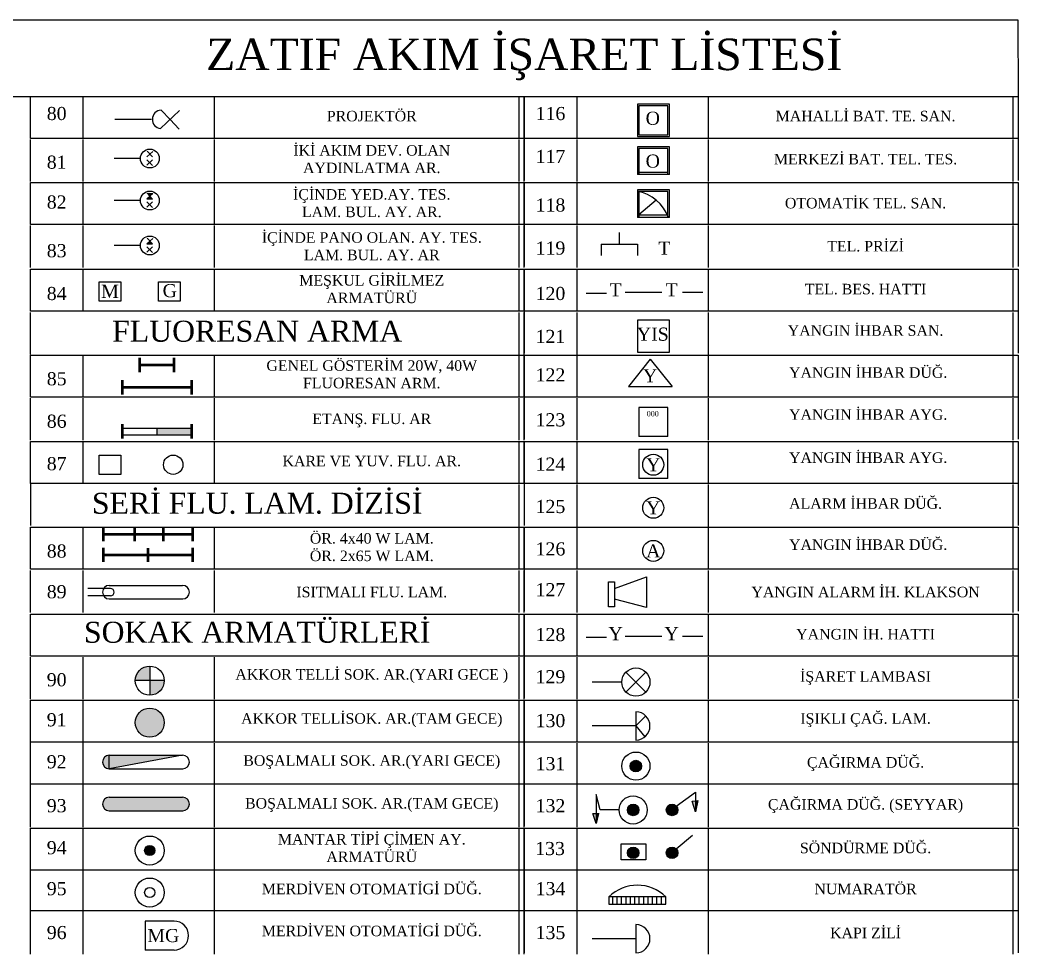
# Model space of a CAD drawing. Extents: x 17098 to 26368, y -5184 to -2184.
# Drawn here: x 24938 to 25669, y -3793 to -3109 of the extents above; entities that cross this region are included whole.
import ezdxf

# ---------------------------------------------------------------- set-up
doc = ezdxf.new("R2010")
doc.units = 0
doc.header["$MEASUREMENT"] = 0
doc.layers.get('0').update_dxf_attribs({"linetype": 'CONTINUOUS'})
doc.layers.add('TEFRIS', color=9, linetype='CONTINUOUS')
doc.styles.get("Standard").update_dxf_attribs({"font": 'times.ttf'})

msp = doc.modelspace()

# ---------------------------------------------------------------- hatches: boundary and pattern name
h = msp.add_hatch(color=256)
h.paths.add_polyline_path([(25035.48, -3236.32), (25031.4, -3236.17), (25033.37, -3238.29)])
h.paths.add_polyline_path([(25033.37, -3238.29), (25031.25, -3240.25), (25035.33, -3240.4)])
h.paths.add_polyline_path([(25033.37, -3271.21), (25031.25, -3273.17), (25035.33, -3273.32)])
h = msp.add_hatch()
h.set_pattern_fill('ANSI31', color=256, scale=3.846154, style=0)
h.set_pattern_definition([(45, (-3094.9801, 12081.3814), (-0.339955183, 0.339955183), [])])
h.paths.add_polyline_path([(25035.48, -3236.32), (25031.4, -3236.17), (25033.37, -3238.29)])
h.paths.add_polyline_path([(25033.37, -3238.29), (25031.25, -3240.25), (25035.33, -3240.4)])
h.paths.add_polyline_path([(25033.37, -3271.21), (25031.25, -3273.17), (25035.33, -3273.32)])
for points in [[(25063.87, -3408.47), (25038.49, -3408.47), (25038.49, -3413.19), (25063.87, -3413.19)], [(25043.9, -3623.96, 1), (25022.61, -3623.96, 1)], [(25393.44, -3655.79, 1), (25384.98, -3655.79, 1)], [(25003.65, -3678.66, 1), (25003.65, -3688.53), (25057.33, -3688.53, 1), (25057.33, -3678.66)], [(25434.59, -3680.95), (25432.82, -3681.17), (25432.82, -3689.34)], [(25391.43, -3687.94, 1), (25382.97, -3687.94, 1)], [(25419.9, -3687.94, 1), (25411.44, -3687.94, 1)], [(25361.94, -3690.58), (25360.13, -3690.58), (25360.13, -3697.82)], [(25036.98, -3717.65, 1), (25029.54, -3717.65, 1)], [(25391.43, -3719.32, 1), (25382.97, -3719.32, 1)], [(25419.9, -3719.32, 1), (25411.44, -3719.32, 1)]]:
    msp.add_hatch(color=256).paths.add_polyline_path(points)
h = msp.add_hatch(color=256)
h.paths.add_polyline_path([(25043.9, -3593.19), (25033.26, -3593.19), (25033.26, -3603.84, 0.414214)])
h.paths.add_polyline_path([(25033.26, -3582.55, 0.414214), (25022.61, -3593.19), (25033.26, -3593.19)])
h = msp.add_hatch(color=256)
h.paths.add_polyline_path([(25003.65, -3657.76), (25057.33, -3647.89), (25003.65, -3647.89)])
h.paths.add_polyline_path([(25003.65, -3647.89, 1), (25003.65, -3657.76)])
h = msp.add_hatch(color=256)
h.paths.add_polyline_path([(25360.13, -3690.55), (25357.7, -3690.55), (25360.13, -3697.82)])
h.paths.add_polyline_path([(25432.82, -3681.17), (25430.4, -3681.47), (25432.45, -3688.13), (25432.82, -3687.16)])

# ---------------------------------------------------------------- linework, layer by layer
for p, q in [((24930.56, -3109.24), (25668.91, -3109.24)), ((25668.91, -3109.24), (25669.02, -3165.28)), ((24930.56, -3165.28), (24945.94, -3165.28)), ((24945.94, -3165.28), (24984.4, -3165.28)), ((24945.94, -3196.05), (24945.94, -3165.28)), ((24984.4, -3165.28), (25080.56, -3165.28)), ((24984.4, -3165.28), (24984.4, -3196.05)), ((25080.56, -3165.28), (25080.56, -3196.05)), ((25080.56, -3165.28), (25303.63, -3165.28)), ((25303.63, -3165.28), (25307.48, -3165.28)), ((25303.63, -3165.28), (25303.63, -3196.05)), ((25307.48, -3165.28), (25345.94, -3165.28)), ((25307.48, -3165.28), (25307.48, -3196.05)), ((25307.48, -3196.05), (25307.48, -3165.28)), ((25345.94, -3165.28), (25442.1, -3165.28)), ((25345.94, -3165.28), (25345.94, -3196.05)), ((25442.1, -3165.28), (25665.17, -3165.28)), ((25442.1, -3165.28), (25442.1, -3196.05)), ((25442.1, -3165.28), (25442.1, -3196.05)), ((25665.17, -3165.28), (25669.02, -3165.28)), ((25665.17, -3165.28), (25665.17, -3196.05)), ((25669.02, -3165.28), (25669.02, -3196.05)), ((25041.25, -3188.84), (25055.16, -3175.55)), ((25048.2, -3182.2), (25041.56, -3175.24)), ((25034.67, -3182.2), (25007.64, -3182.2)), ((25048.2, -3182.2), (25054.85, -3189.15)), ((24984.4, -3196.05), (24945.94, -3196.05)), ((24945.94, -3227.59), (24945.94, -3196.82)), ((25080.56, -3196.05), (24984.4, -3196.05)), ((24984.4, -3196.82), (24984.4, -3227.59)), ((25303.63, -3196.05), (25080.56, -3196.05)), ((25080.56, -3196.82), (25080.56, -3227.59)), ((25307.48, -3196.05), (25303.63, -3196.05)), ((25303.63, -3196.82), (25303.63, -3227.59)), ((25345.94, -3196.05), (25307.48, -3196.05)), ((25307.48, -3196.05), (25307.48, -3226.81)), ((25307.48, -3227.59), (25307.48, -3196.82)), ((25442.1, -3196.05), (25345.94, -3196.05)), ((25345.94, -3196.82), (25345.94, -3227.59)), ((25665.17, -3196.05), (25442.1, -3196.05)), ((25442.1, -3196.82), (25442.1, -3227.59)), ((25669.02, -3196.05), (25665.17, -3196.05)), ((25665.17, -3196.82), (25665.17, -3227.59)), ((25669.02, -3196.05), (25669.02, -3226.81)), ((25031.25, -3209.48), (25035.48, -3205.55)), ((25031.4, -3205.4), (25035.33, -3209.63)), ((25026.42, -3210.74), (25007.29, -3210.74)), ((25031.1, -3215.71), (25035.33, -3211.78)), ((25031.25, -3211.63), (25035.18, -3215.86)), ((25413.77, -3222.52), (25390.3, -3222.52)), ((25391.46, -3220.65), (25412.61, -3220.65)), ((24945.94, -3228.2), (24984.4, -3228.2)), ((24945.94, -3258.96), (24945.94, -3228.2)), ((24984.4, -3228.2), (25080.56, -3228.2)), ((24984.4, -3228.2), (24984.4, -3258.96)), ((25080.56, -3228.2), (25303.63, -3228.2)), ((25080.56, -3228.2), (25080.56, -3258.96)), ((25303.63, -3228.2), (25307.48, -3228.2)), ((25303.63, -3228.2), (25303.63, -3258.96)), ((25307.48, -3228.2), (25345.94, -3228.2)), ((25307.48, -3228.2), (25307.48, -3258.96)), ((25307.48, -3258.96), (25307.48, -3228.2)), ((25345.94, -3228.2), (25442.1, -3228.2)), ((25345.94, -3228.2), (25345.94, -3258.96)), ((25442.1, -3228.2), (25665.17, -3228.2)), ((25442.1, -3228.2), (25442.1, -3258.96)), ((25665.17, -3228.2), (25669.02, -3228.2)), ((25665.17, -3228.2), (25665.17, -3258.96)), ((25669.02, -3228.2), (25669.02, -3258.96)), ((25031.25, -3240.25), (25035.48, -3236.32)), ((25031.4, -3236.17), (25035.48, -3236.32)), ((25031.4, -3236.17), (25035.33, -3240.4)), ((25035.48, -3236.32), (25035.48, -3236.32)), ((25026.42, -3241.51), (25007.29, -3241.51)), ((25031.1, -3246.47), (25035.33, -3242.55)), ((25031.25, -3240.25), (25035.33, -3240.4)), ((25031.25, -3242.4), (25035.18, -3246.63)), ((25404.15, -3241.33), (25391.46, -3252.03)), ((24984.4, -3258.96), (24945.94, -3258.96)), ((25080.56, -3258.96), (24984.4, -3258.96)), ((25303.63, -3258.96), (25080.56, -3258.96)), ((25307.48, -3258.96), (25303.63, -3258.96)), ((25345.94, -3258.96), (25307.48, -3258.96)), ((25307.48, -3258.96), (25307.48, -3289.73)), ((25442.1, -3258.96), (25345.94, -3258.96)), ((25413.77, -3253.89), (25390.3, -3253.89)), ((25391.46, -3252.03), (25412.61, -3252.03)), ((25665.17, -3258.96), (25442.1, -3258.96)), ((25669.02, -3258.96), (25665.17, -3258.96)), ((25669.02, -3258.96), (25669.02, -3289.73)), ((24945.94, -3290.51), (24945.94, -3259.74)), ((24984.4, -3259.74), (24984.4, -3290.51)), ((25080.56, -3259.74), (25080.56, -3290.51)), ((25303.63, -3259.74), (25303.63, -3290.51)), ((25307.48, -3290.51), (25307.48, -3259.74)), ((25345.94, -3259.74), (25345.94, -3290.51)), ((25377.12, -3273.39), (25377.12, -3264.93)), ((25442.1, -3259.74), (25442.1, -3290.51)), ((25665.17, -3259.74), (25665.17, -3290.51)), ((25031.25, -3273.17), (25035.48, -3269.25)), ((25031.25, -3273.17), (25035.33, -3273.32)), ((25031.4, -3269.09), (25035.33, -3273.32)), ((25363.77, -3273.39), (25363.77, -3281.85)), ((25363.77, -3273.39), (25390.47, -3273.39)), ((25390.47, -3273.39), (25390.47, -3281.85)), ((25026.42, -3274.43), (25007.29, -3274.43)), ((25031.1, -3279.4), (25035.33, -3275.47)), ((25031.25, -3275.32), (25035.18, -3279.55)), ((24945.94, -3291.89), (24984.4, -3291.89)), ((24945.94, -3322.66), (24945.94, -3291.89)), ((24984.4, -3291.89), (25080.56, -3291.89)), ((24984.4, -3291.89), (24984.4, -3322.66)), ((25080.56, -3291.89), (25080.56, -3322.66)), ((25080.56, -3291.89), (25303.63, -3291.89)), ((25303.63, -3291.89), (25307.48, -3291.89)), ((25303.63, -3291.89), (25303.63, -3322.66)), ((25307.48, -3291.89), (25345.94, -3291.89)), ((25307.48, -3291.89), (25307.48, -3322.66)), ((25307.48, -3322.66), (25307.48, -3291.89)), ((25345.94, -3291.89), (25345.94, -3322.66)), ((25345.94, -3291.89), (25442.1, -3291.89)), ((25442.1, -3291.89), (25665.17, -3291.89)), ((25442.1, -3291.89), (25442.1, -3322.66)), ((25665.17, -3291.89), (25669.02, -3291.89)), ((25665.17, -3291.89), (25665.17, -3322.66)), ((25669.02, -3291.89), (25669.02, -3322.66)), ((25367.58, -3309.6), (25352.81, -3309.6)), ((25381.41, -3308.64), (25408.1, -3308.64)), ((25423.36, -3308.64), (25438.14, -3308.64)), ((24984.4, -3322.66), (24945.94, -3322.66)), ((24945.94, -3354.2), (24945.94, -3323.43)), ((25080.56, -3322.66), (24984.4, -3322.66)), ((25303.63, -3322.66), (25080.56, -3322.66)), ((25307.48, -3322.66), (25303.63, -3322.66)), ((25303.63, -3323.43), (25303.63, -3354.2)), ((25345.94, -3322.66), (25307.48, -3322.66)), ((25307.48, -3322.66), (25307.48, -3353.43)), ((25307.48, -3354.2), (25307.48, -3323.43)), ((25442.1, -3322.66), (25345.94, -3322.66)), ((25345.94, -3323.43), (25345.94, -3354.2)), ((25665.17, -3322.66), (25442.1, -3322.66)), ((25442.1, -3323.43), (25442.1, -3354.2)), ((25669.02, -3322.66), (25665.17, -3322.66)), ((25665.17, -3323.43), (25665.17, -3354.2)), ((25669.02, -3322.66), (25669.02, -3353.43)), ((25345.94, -3354.2), (25345.94, -3384.97)), ((25442.1, -3354.2), (25442.1, -3384.97)), ((24945.94, -3385.58), (24945.94, -3354.81)), ((24945.94, -3354.81), (24984.4, -3354.81)), ((24984.4, -3354.81), (24984.4, -3385.58)), ((24984.4, -3354.81), (25080.56, -3354.81)), ((25080.56, -3354.81), (25080.56, -3385.58)), ((25080.56, -3354.81), (25303.63, -3354.81)), ((25303.63, -3354.81), (25303.63, -3385.58)), ((25303.63, -3354.81), (25307.48, -3354.81)), ((25307.48, -3354.81), (25345.94, -3354.81)), ((25307.48, -3354.81), (25307.48, -3385.58)), ((25307.48, -3385.58), (25307.48, -3354.81)), ((25345.94, -3354.81), (25442.1, -3354.81)), ((25399.76, -3357.71), (25383.76, -3377.72)), ((25399.76, -3357.71), (25415.76, -3377.72)), ((25442.1, -3354.81), (25665.17, -3354.81)), ((25665.17, -3354.81), (25669.02, -3354.81)), ((25665.17, -3354.81), (25665.17, -3385.58)), ((25669.02, -3354.81), (25669.02, -3385.58)), ((25063.87, -3380.82), (25063.87, -3376.1)), ((25383.76, -3377.72), (25415.76, -3377.72)), ((24984.4, -3385.58), (24945.94, -3385.58)), ((24945.94, -3417.12), (24945.94, -3386.35)), ((25080.56, -3385.58), (24984.4, -3385.58)), ((24984.4, -3386.35), (24984.4, -3417.12)), ((25303.63, -3385.58), (25080.56, -3385.58)), ((25080.56, -3386.35), (25080.56, -3417.12)), ((25307.48, -3385.58), (25303.63, -3385.58)), ((25303.63, -3386.35), (25303.63, -3417.12)), ((25345.94, -3385.58), (25307.48, -3385.58)), ((25307.48, -3385.58), (25307.48, -3416.35)), ((25307.48, -3417.12), (25307.48, -3386.35)), ((25442.1, -3385.58), (25345.94, -3385.58)), ((25345.94, -3386.35), (25345.94, -3417.12)), ((25665.17, -3385.58), (25442.1, -3385.58)), ((25442.1, -3386.35), (25442.1, -3417.12)), ((25669.02, -3385.58), (25665.17, -3385.58)), ((25665.17, -3386.35), (25665.17, -3417.12)), ((25669.02, -3385.58), (25669.02, -3416.35)), ((25412.61, -3393.19), (25391.46, -3393.19)), ((25391.46, -3393.19), (25391.46, -3414.48)), ((25412.61, -3414.48), (25412.61, -3393.19)), ((25063.87, -3408.47), (25013.11, -3408.47)), ((25038.49, -3408.47), (25038.49, -3413.19)), ((25063.87, -3413.19), (25063.87, -3408.47)), ((24945.94, -3448.71), (24945.94, -3417.94)), ((24945.94, -3417.94), (24984.4, -3417.94)), ((24984.4, -3417.94), (24984.4, -3448.71)), ((24984.4, -3417.94), (25080.56, -3417.94)), ((25013.11, -3413.19), (25063.87, -3413.19)), ((25080.56, -3417.94), (25080.56, -3448.71)), ((25080.56, -3417.94), (25303.63, -3417.94)), ((25303.63, -3417.94), (25303.63, -3448.71)), ((25303.63, -3417.94), (25307.48, -3417.94)), ((25307.48, -3417.94), (25307.48, -3448.71)), ((25307.48, -3448.71), (25307.48, -3417.94)), ((25307.48, -3417.94), (25345.94, -3417.94)), ((25345.94, -3417.94), (25345.94, -3448.71)), ((25345.94, -3417.94), (25442.1, -3417.94)), ((25412.61, -3414.48), (25391.46, -3414.48)), ((25442.1, -3417.94), (25442.1, -3448.71)), ((25442.1, -3417.94), (25665.17, -3417.94)), ((25665.17, -3417.94), (25665.17, -3448.71)), ((25665.17, -3417.94), (25669.02, -3417.94)), ((25669.02, -3417.94), (25669.02, -3448.71)), ((25391.46, -3423.96), (25391.46, -3445.25)), ((25412.61, -3423.96), (25391.46, -3423.96)), ((25412.61, -3445.25), (25412.61, -3423.96)), ((24945.94, -3448.71), (24945.94, -3479.48)), ((24984.4, -3448.71), (24945.94, -3448.71)), ((25080.56, -3448.71), (24984.4, -3448.71)), ((25303.63, -3448.71), (25080.56, -3448.71)), ((25307.48, -3448.71), (25303.63, -3448.71)), ((25345.94, -3448.71), (25307.48, -3448.71)), ((25307.48, -3448.71), (25307.48, -3479.48)), ((25307.48, -3448.71), (25307.48, -3479.48)), ((25442.1, -3448.71), (25345.94, -3448.71)), ((25412.61, -3445.25), (25391.46, -3445.25)), ((25665.17, -3448.71), (25442.1, -3448.71)), ((25669.02, -3448.71), (25665.17, -3448.71)), ((25669.02, -3448.71), (25669.02, -3479.48)), ((25303.63, -3449.49), (25303.63, -3480.26)), ((25345.94, -3449.49), (25345.94, -3480.26)), ((25442.1, -3449.49), (25442.1, -3480.26)), ((25665.17, -3449.49), (25665.17, -3480.26)), ((24945.94, -3511.63), (24945.94, -3480.86)), ((24945.94, -3480.86), (24984.4, -3480.86)), ((24984.4, -3480.86), (24984.4, -3511.63)), ((24984.4, -3480.86), (25080.56, -3480.86)), ((25080.56, -3480.86), (25080.56, -3511.63)), ((25080.56, -3480.86), (25303.63, -3480.86)), ((25303.63, -3480.86), (25303.63, -3511.63)), ((25303.63, -3480.86), (25307.48, -3480.86)), ((25307.48, -3480.86), (25345.94, -3480.86)), ((25307.48, -3480.86), (25307.48, -3511.63)), ((25307.48, -3511.63), (25307.48, -3480.86)), ((25345.94, -3480.86), (25345.94, -3511.63)), ((25345.94, -3480.86), (25442.1, -3480.86)), ((25442.1, -3480.86), (25442.1, -3511.63)), ((25442.1, -3480.86), (25665.17, -3480.86)), ((25665.17, -3480.86), (25665.17, -3511.63)), ((25665.17, -3480.86), (25669.02, -3480.86)), ((25669.02, -3480.86), (25669.02, -3511.63)), ((24984.4, -3511.63), (24945.94, -3511.63)), ((24945.94, -3543.18), (24945.94, -3512.41)), ((25080.56, -3511.63), (24984.4, -3511.63)), ((24984.4, -3512.41), (24984.4, -3543.18)), ((25303.63, -3511.63), (25080.56, -3511.63)), ((25080.56, -3512.41), (25080.56, -3543.18)), ((25307.48, -3511.63), (25303.63, -3511.63)), ((25303.63, -3512.41), (25303.63, -3543.18)), ((25345.94, -3511.63), (25307.48, -3511.63)), ((25307.48, -3511.63), (25307.48, -3542.4)), ((25307.48, -3543.18), (25307.48, -3512.41)), ((25442.1, -3511.63), (25345.94, -3511.63)), ((25345.94, -3512.41), (25345.94, -3543.18)), ((25665.17, -3511.63), (25442.1, -3511.63)), ((25442.1, -3512.41), (25442.1, -3543.18)), ((25669.02, -3511.63), (25665.17, -3511.63)), ((25665.17, -3512.41), (25665.17, -3543.18)), ((25669.02, -3511.63), (25669.02, -3542.4)), ((25373.46, -3525.74), (25397.09, -3517.26)), ((25397.09, -3517.26), (25397.09, -3539.66)), ((25004.5, -3525.68), (24988.01, -3525.68)), ((25003.65, -3523.43), (25057.33, -3523.43)), ((25004.5, -3531.06), (24987.88, -3531.06)), ((25003.65, -3533.3), (25057.59, -3533.3)), ((25397.09, -3539.66), (25373.46, -3533.61)), ((24945.94, -3575.33), (24945.94, -3544.56)), ((24945.94, -3544.56), (24984.4, -3544.56)), ((24984.4, -3544.56), (25080.56, -3544.56)), ((25080.56, -3544.56), (25303.63, -3544.56)), ((25303.63, -3544.56), (25303.63, -3575.33)), ((25303.63, -3544.56), (25307.48, -3544.56)), ((25307.48, -3544.56), (25307.48, -3575.33)), ((25307.48, -3575.33), (25307.48, -3544.56)), ((25307.48, -3544.56), (25345.94, -3544.56)), ((25345.94, -3544.56), (25345.94, -3575.33)), ((25345.94, -3544.56), (25442.1, -3544.56)), ((25442.1, -3544.56), (25442.1, -3575.33)), ((25442.1, -3544.56), (25665.17, -3544.56)), ((25665.17, -3544.56), (25665.17, -3575.33)), ((25665.17, -3544.56), (25669.02, -3544.56)), ((25669.02, -3544.56), (25669.02, -3575.33)), ((25367.58, -3561.49), (25352.81, -3561.49)), ((25381.41, -3560.54), (25408.1, -3560.54)), ((25423.36, -3560.54), (25438.14, -3560.54)), ((24984.4, -3575.33), (24945.94, -3575.33)), ((24945.94, -3606.87), (24945.94, -3576.1)), ((25080.56, -3575.33), (24984.4, -3575.33)), ((24984.4, -3576.1), (24984.4, -3606.87)), ((25303.63, -3575.33), (25080.56, -3575.33)), ((25080.56, -3576.1), (25080.56, -3606.87)), ((25307.48, -3575.33), (25303.63, -3575.33)), ((25303.63, -3576.1), (25303.63, -3606.87)), ((25345.94, -3575.33), (25307.48, -3575.33)), ((25307.48, -3575.33), (25307.48, -3606.09)), ((25307.48, -3606.87), (25307.48, -3576.1)), ((25442.1, -3575.33), (25345.94, -3575.33)), ((25345.94, -3576.1), (25345.94, -3606.87)), ((25665.17, -3575.33), (25442.1, -3575.33)), ((25442.1, -3576.1), (25442.1, -3606.87)), ((25669.02, -3575.33), (25665.17, -3575.33)), ((25665.17, -3576.1), (25665.17, -3606.87)), ((25669.02, -3575.33), (25669.02, -3606.09)), ((25033.26, -3582.55), (25033.26, -3603.84)), ((25396.5, -3601.54), (25381.91, -3586.96)), ((25381.92, -3601.55), (25396.5, -3586.96)), ((25043.9, -3593.19), (25022.61, -3593.19)), ((25378.89, -3594.25), (25357.1, -3594.25)), ((24945.94, -3638.24), (24945.94, -3607.48)), ((24945.94, -3607.48), (24984.4, -3607.48)), ((24984.4, -3607.48), (24984.4, -3638.24)), ((24984.4, -3607.48), (25080.56, -3607.48)), ((25080.56, -3607.48), (25080.56, -3638.24)), ((25080.56, -3607.48), (25303.63, -3607.48)), ((25303.63, -3607.48), (25303.63, -3638.24)), ((25303.63, -3607.48), (25307.48, -3607.48)), ((25307.48, -3607.48), (25345.94, -3607.48)), ((25307.48, -3607.48), (25307.48, -3638.24)), ((25307.48, -3638.24), (25307.48, -3607.48)), ((25345.94, -3607.48), (25345.94, -3638.24)), ((25345.94, -3607.48), (25442.1, -3607.48)), ((25442.1, -3607.48), (25442.1, -3638.24)), ((25442.1, -3607.48), (25665.17, -3607.48)), ((25665.17, -3607.48), (25665.17, -3638.24)), ((25665.17, -3607.48), (25669.02, -3607.48)), ((25669.02, -3607.48), (25669.02, -3638.24)), ((25389.21, -3616.09), (25389.21, -3636.71)), ((25396.49, -3619.1), (25389.21, -3626.4)), ((25389.21, -3626.4), (25357.1, -3626.4)), ((25389.21, -3626.4), (25395.88, -3634.27)), ((24945.94, -3669.01), (24945.94, -3638.24)), ((24984.4, -3638.24), (24945.94, -3638.24)), ((24945.94, -3669.79), (24945.94, -3639.02)), ((25080.56, -3638.24), (24984.4, -3638.24)), ((24984.4, -3638.24), (24984.4, -3669.01)), ((24984.4, -3639.02), (24984.4, -3669.79)), ((25303.63, -3638.24), (25080.56, -3638.24)), ((25080.56, -3639.02), (25080.56, -3669.79)), ((25307.48, -3638.24), (25303.63, -3638.24)), ((25303.63, -3638.24), (25303.63, -3669.01)), ((25303.63, -3639.02), (25303.63, -3669.79)), ((25345.94, -3638.24), (25307.48, -3638.24)), ((25307.48, -3638.24), (25307.48, -3669.01)), ((25307.48, -3638.24), (25307.48, -3669.01)), ((25307.48, -3669.01), (25307.48, -3638.24)), ((25307.48, -3669.79), (25307.48, -3639.02)), ((25442.1, -3638.24), (25345.94, -3638.24)), ((25345.94, -3639.02), (25345.94, -3669.79)), ((25665.17, -3638.24), (25442.1, -3638.24)), ((25442.1, -3639.02), (25442.1, -3669.79)), ((25665.17, -3638.24), (25665.17, -3669.01)), ((25669.02, -3638.24), (25665.17, -3638.24)), ((25665.17, -3639.02), (25665.17, -3669.79)), ((25669.02, -3638.24), (25669.02, -3669.01)), ((25669.02, -3638.24), (25669.02, -3669.01)), ((25003.65, -3657.76), (25003.65, -3647.89)), ((25057.33, -3647.89), (25003.65, -3657.76)), ((25003.65, -3647.89), (25057.33, -3647.89)), ((25003.65, -3657.76), (25057.59, -3657.76)), ((24984.4, -3669.01), (24945.94, -3669.01)), ((24945.94, -3700.56), (24945.94, -3669.79)), ((25080.56, -3669.01), (24984.4, -3669.01)), ((24984.4, -3669.79), (24984.4, -3700.56)), ((25303.63, -3669.01), (25080.56, -3669.01)), ((25080.56, -3669.79), (25080.56, -3700.56)), ((25307.48, -3669.01), (25303.63, -3669.01)), ((25303.63, -3669.79), (25303.63, -3700.56)), ((25307.48, -3669.01), (25307.48, -3699.78)), ((25345.94, -3669.01), (25307.48, -3669.01)), ((25307.48, -3700.56), (25307.48, -3669.79)), ((25442.1, -3669.01), (25345.94, -3669.01)), ((25345.94, -3669.79), (25345.94, -3700.56)), ((25418.82, -3685.11), (25432.82, -3674.81)), ((25432.82, -3674.81), (25432.82, -3689.34)), ((25665.17, -3669.01), (25442.1, -3669.01)), ((25442.1, -3669.79), (25442.1, -3700.56)), ((25669.02, -3669.01), (25665.17, -3669.01)), ((25665.17, -3669.79), (25665.17, -3700.56)), ((25669.02, -3669.01), (25669.02, -3699.78)), ((25003.65, -3678.66), (25057.33, -3678.66)), ((25360.13, -3676.63), (25360.13, -3697.82)), ((25363.16, -3687.94), (25360.13, -3676.63)), ((25430.4, -3681.47), (25434.59, -3680.95)), ((25432.82, -3689.34), (25430.4, -3681.47)), ((25434.59, -3680.95), (25432.82, -3689.34)), ((25003.65, -3688.53), (25057.59, -3688.53)), ((25376.89, -3687.94), (25363.16, -3687.94)), ((25360.13, -3697.82), (25357.7, -3690.55)), ((25358.14, -3690.58), (25362.38, -3690.58)), ((25361.94, -3690.55), (25360.13, -3697.82)), ((24945.94, -3701.16), (24984.4, -3701.16)), ((24945.94, -3731.93), (24945.94, -3701.16)), ((24984.4, -3701.16), (25080.56, -3701.16)), ((24984.4, -3701.16), (24984.4, -3731.93)), ((25080.56, -3701.16), (25080.56, -3731.93)), ((25080.56, -3701.16), (25303.63, -3701.16)), ((25303.63, -3701.16), (25307.48, -3701.16)), ((25303.63, -3701.16), (25303.63, -3731.93)), ((25307.48, -3701.16), (25345.94, -3701.16)), ((25307.48, -3701.16), (25307.48, -3731.93)), ((25307.48, -3731.93), (25307.48, -3701.16)), ((25345.94, -3701.16), (25345.94, -3731.93)), ((25345.94, -3701.16), (25442.1, -3701.16)), ((25442.1, -3701.16), (25665.17, -3701.16)), ((25442.1, -3701.16), (25442.1, -3731.93)), ((25665.17, -3701.16), (25669.02, -3701.16)), ((25665.17, -3701.16), (25665.17, -3731.93)), ((25669.02, -3701.16), (25669.02, -3731.93)), ((25418.61, -3716.28), (25430.55, -3706.4)), ((24945.94, -3761.93), (24945.94, -3731.16)), ((24945.94, -3762.7), (24945.94, -3731.93)), ((24984.4, -3731.93), (24945.94, -3731.93)), ((24984.4, -3731.16), (24984.4, -3761.93)), ((24984.4, -3731.93), (24984.4, -3762.7)), ((25080.56, -3731.93), (24984.4, -3731.93)), ((25080.56, -3731.93), (25080.56, -3762.7)), ((25303.63, -3731.93), (25080.56, -3731.93)), ((25303.63, -3731.16), (25303.63, -3761.93)), ((25303.63, -3731.93), (25303.63, -3762.7)), ((25307.48, -3731.93), (25303.63, -3731.93)), ((25307.48, -3731.16), (25307.48, -3761.93)), ((25307.48, -3731.16), (25307.48, -3761.93)), ((25307.48, -3761.93), (25307.48, -3731.16)), ((25345.94, -3731.93), (25307.48, -3731.93)), ((25307.48, -3762.7), (25307.48, -3731.93)), ((25345.94, -3731.16), (25345.94, -3761.93)), ((25345.94, -3731.93), (25345.94, -3762.7)), ((25442.1, -3731.93), (25345.94, -3731.93)), ((25442.1, -3731.93), (25442.1, -3762.7)), ((25665.17, -3731.93), (25442.1, -3731.93)), ((25665.17, -3731.16), (25665.17, -3761.93)), ((25665.17, -3731.93), (25665.17, -3762.7)), ((25669.02, -3731.93), (25665.17, -3731.93)), ((25669.02, -3731.16), (25669.02, -3761.93)), ((25669.02, -3731.16), (25669.02, -3761.93)), ((25372.32, -3757.04), (25372.32, -3751.49)), ((25375.55, -3757.04), (25375.55, -3751.49)), ((25375.55, -3757.04), (25375.55, -3751.49)), ((25375.55, -3757.04), (25375.55, -3751.49)), ((25378.79, -3757.04), (25378.79, -3751.49)), ((25378.79, -3757.04), (25378.79, -3751.49)), ((25382.02, -3757.04), (25382.02, -3751.49)), ((25382.02, -3757.04), (25382.02, -3751.49)), ((25385.25, -3757.04), (25385.25, -3751.49)), ((25385.25, -3757.04), (25385.25, -3751.49)), ((25385.25, -3757.04), (25385.25, -3751.49)), ((25388.49, -3757.04), (25388.49, -3751.49)), ((25388.49, -3757.04), (25388.49, -3751.49)), ((25391.72, -3757.04), (25391.72, -3751.49)), ((25391.72, -3757.04), (25391.72, -3751.49)), ((25394.95, -3757.04), (25394.95, -3751.49)), ((25394.95, -3757.04), (25394.95, -3751.49)), ((25398.18, -3757.04), (25398.18, -3751.49)), ((25398.18, -3757.04), (25398.18, -3751.49)), ((25401.42, -3757.04), (25401.42, -3751.49)), ((25401.42, -3757.04), (25401.42, -3751.49)), ((25404.65, -3757.04), (25404.65, -3751.49)), ((25404.65, -3757.04), (25404.65, -3751.49)), ((25407.88, -3757.04), (25407.88, -3751.49)), ((25407.88, -3757.04), (25407.88, -3751.49)), ((25411.11, -3757.04), (25411.11, -3751.49)), ((24984.4, -3761.93), (24945.94, -3761.93)), ((24945.94, -3793.47), (24945.94, -3762.7)), ((25080.56, -3761.93), (24984.4, -3761.93)), ((24984.4, -3762.7), (24984.4, -3793.47)), ((25303.63, -3761.93), (25080.56, -3761.93)), ((25080.56, -3762.7), (25080.56, -3793.47)), ((25307.48, -3761.93), (25303.63, -3761.93)), ((25303.63, -3762.7), (25303.63, -3793.47)), ((25345.94, -3761.93), (25307.48, -3761.93)), ((25307.48, -3761.93), (25307.48, -3792.7)), ((25307.48, -3793.47), (25307.48, -3762.7)), ((25442.1, -3761.93), (25345.94, -3761.93)), ((25345.94, -3762.7), (25345.94, -3793.47)), ((25665.17, -3761.93), (25442.1, -3761.93)), ((25442.1, -3762.7), (25442.1, -3793.47)), ((25669.02, -3761.93), (25665.17, -3761.93)), ((25665.17, -3762.7), (25665.17, -3793.47)), ((25669.02, -3761.93), (25669.02, -3792.7)), ((25029.92, -3769.32), (25029.92, -3790.61)), ((25051.07, -3769.32), (25029.92, -3769.32)), ((25389.21, -3771.92), (25389.21, -3792.55)), ((25389.21, -3782.23), (25357.1, -3782.23)), ((25051.07, -3790.61), (25029.92, -3790.61))]:
    msp.add_line(p, q)
for points in [[(25390.3, -3194.51), (25413.77, -3194.51), (25413.77, -3170.91), (25390.3, -3170.91)], [(25391.46, -3193.35), (25412.61, -3193.35), (25412.61, -3172.06), (25391.46, -3172.06)], [(24996.24, -3301.13), (25012.13, -3301.13), (25012.13, -3315.29), (24996.24, -3315.29)], [(25039.62, -3301.13), (25055.51, -3301.13), (25055.51, -3315.29), (25039.62, -3315.29)], [(25390.3, -3352.66), (25413.77, -3352.66), (25413.77, -3329.06), (25390.3, -3329.06)], [(24996.24, -3427.96), (25012.13, -3427.96), (25012.13, -3442.12), (24996.24, -3442.12)], [(25369.22, -3520.89), (25373.46, -3520.89), (25373.46, -3539.05), (25369.22, -3539.05)], [(25378.49, -3712.65), (25396.54, -3712.65), (25396.54, -3724.44), (25378.49, -3724.44)], [(25369.46, -3757.04), (25411.11, -3757.04), (25411.11, -3751.49), (25369.46, -3751.49)]]:
    msp.add_lwpolyline(points, close=True)
for points in [[(25413.77, -3222.52), (25413.77, -3202.28), (25390.3, -3202.28), (25390.3, -3222.52)], [(25412.61, -3222.52), (25412.61, -3203.44), (25391.46, -3203.44), (25391.46, -3222.52)], [(25413.77, -3253.89), (25413.77, -3233.66), (25390.3, -3233.66), (25390.3, -3253.89)], [(25412.61, -3253.89), (25412.61, -3234.81), (25391.46, -3234.81), (25391.46, -3253.89)]]:
    msp.add_lwpolyline(points)
at = {"const_width": 1.92}
for points in [[(25025.99, -3361.94), (25025.99, -3367.32), (25025.99, -3356.55)], [(25025.99, -3361.94), (25050.99, -3361.94), (25050.99, -3367.32), (25050.99, -3356.55)], [(25013.11, -3378.25), (25013.11, -3383.63), (25013.11, -3372.86)], [(25063.87, -3378.25), (25063.87, -3378.25), (25063.87, -3383.63), (25063.87, -3372.86)], [(25063.87, -3378.25), (25013.11, -3378.25)], [(25013.11, -3410.61), (25013.11, -3416), (25013.11, -3405.23)], [(25063.87, -3410.61), (25063.87, -3410.61), (25063.87, -3416), (25063.87, -3405.23)], [(24999.36, -3480.86), (24999.36, -3491.25)], [(24999.36, -3486.09), (25064.64, -3486.09)], [(25022.13, -3480.86), (25022.13, -3491.25)], [(25043.17, -3480.86), (25043.17, -3491.25)], [(25064.64, -3480.86), (25064.64, -3491.25)], [(24999.36, -3495.88), (24999.36, -3506.27)], [(24999.36, -3501.11), (25064.64, -3501.11)], [(25032, -3495.92), (25032, -3506.31)], [(25064.64, -3495.88), (25064.64, -3506.27)]]:
    msp.add_lwpolyline(points, dxfattribs=at)
for centre, radius in [((25033.35, -3210.74), 6.93), ((25033.35, -3241.51), 6.93), ((25033.35, -3274.43), 6.93), ((25050.47, -3435.04), 7.08), ((25401.95, -3435.05), 7.69), ((25401.95, -3466.6), 7.69), ((25401.95, -3498.14), 7.69), ((25033.26, -3593.19), 10.64), ((25389.21, -3594.25), 10.31), ((25033.26, -3623.96), 10.64), ((25389.21, -3655.79), 10.31), ((25389.21, -3655.79), 4.23), ((25387.2, -3687.94), 10.31), ((25387.2, -3687.94), 4.23), ((25415.67, -3687.94), 4.23), ((25033.26, -3717.65), 10.64), ((25033.26, -3717.65), 3.72), ((25387.2, -3719.32), 4.23), ((25415.67, -3719.32), 4.23), ((25033.26, -3748.42), 10.64), ((25033.26, -3748.42), 3.72)]:
    msp.add_circle(centre, radius)
for centre, radius, start, end in [((25042.01, -3182.06), 6.83, 93.79521, 263.59022), ((25384.27, -3264.81), 30.77, 20.7921, 78.68932), ((25003.65, -3528.37), 4.94, 90, 270), ((25004.5, -3528.37), 2.69, 270, 90), ((25057.33, -3528.37), 4.94, 270, 90), ((25389.21, -3626.4), 10.31, 270, 90), ((25003.65, -3652.82), 4.94, 90, 270), ((25057.33, -3652.82), 4.94, 270, 90), ((25003.65, -3683.59), 4.94, 90, 270), ((25057.33, -3683.59), 4.94, 270, 90), ((25390.29, -3773.14), 30.04, 46.10922, 133.89078), ((25051.07, -3779.96), 10.64, 270, 90), ((25389.21, -3782.23), 10.31, 270, 90)]:
    msp.add_arc(centre, radius, start, end)

# ---------------------------------------------------------------- texts
at = {"layer": 'TEFRIS', "linetype": 'ByBlock', "attachment_point": 5}
for s, insert, char_height in [('{\\fTimes New Roman|b0|i0|c162|p18;ZATIF AKIM İŞARET LİSTESİ}', (25307.44, -3138.19), 23.0769), ('{\\fTimes New Roman|b0|i0|c162|p18;80}', (24965.13, -3177.85), 9.6154), ('{\\fTimes New Roman|b0|i0|c162|p18;PROJEKTÖR}', (25195.84, -3179.72), 7.6923), ('{\\fTimes New Roman|b0|i0|c162|p18;116}', (25326.67, -3177.85), 9.6154), ('{\\fTimes New Roman|b0|i0|c162|p18;O}', (25401.59, -3181.31), 9.6154), ('{\\fTimes New Roman|b0|i0|c162|p18;MAHALLİ BAT. TE. SAN.}', (25557.38, -3179.72), 7.6923), ('{\\fTimes New Roman|b0|i0|c162|p18;İKİ AKIM DEV. OLAN\\PAYDINLATMA AR.}', (25195.84, -3211.26), 7.6923), ('{\\fTimes New Roman|b0|i0|c162|p18;117}', (25326.67, -3209.23), 9.6154), ('{\\fTimes New Roman|b0|i0|c162|p18;O}', (25401.59, -3212.69), 9.6154), ('{\\fTimes New Roman|b0|i0|c162|p18;MERKEZİ BAT. TEL. TES.}', (25557.38, -3211.26), 7.6923), ('{\\fTimes New Roman|b0|i0|c162|p18;81}', (24965.13, -3213.48), 9.6154), ('{\\fTimes New Roman|b0|i0|c162|p18;İÇİNDE YED.AY. TES.\\PLAM. BUL. AY. AR.}', (25195.84, -3243.52), 7.6923), ('{\\fTimes New Roman|b0|i0|c162|p18;82}', (24965.13, -3242.68), 9.6154), ('{\\fTimes New Roman|b0|i0|c162|p18;118}', (25326.67, -3244.86), 9.6154), ('{\\fTimes New Roman|b0|i0|c162|p18;OTOMATİK TEL. SAN.}', (25557.38, -3243.52), 7.6923), ('{\\fTimes New Roman|b0|i0|c162|p18;İÇİNDE PANO OLAN. AY. TES.\\PLAM. BUL. AY. AR}', (25195.84, -3275.07), 7.6923), ('{\\fTimes New Roman|b0|i0|c162|p18;83}', (24965.13, -3278.31), 9.6154), ('{\\fTimes New Roman|b0|i0|c162|p18;119}', (25326.67, -3276.4), 9.6154), ('{\\fTimes New Roman|b0|i0|c162|p18;T}', (25410.09, -3276.4), 9.6154), ('{\\fTimes New Roman|b0|i0|c162|p18;TEL. PRİZİ}', (25557.38, -3275.07), 7.6923), ('{\\fTimes New Roman|b0|i0|c162|p18;MEŞKUL GİRİLMEZ\\PARMATÜRÜ}', (25195.84, -3306.46), 7.6923), ('{\\fTimes New Roman|b0|i0|c162|p18;G}', (25047.94, -3307.6), 9.6154), ('{\\fTimes New Roman|b0|i0|c162|p18;T}', (25374.34, -3306.89), 9.6154), ('{\\fTimes New Roman|b0|i0|c162|p18;T}', (25415.34, -3306.89), 9.6154), ('{\\fTimes New Roman|b0|i0|c162|p18;TEL. BES. HATTI}', (25557.38, -3306.46), 7.6923), ('{\\fTimes New Roman|b0|i0|c162|p18;84}', (24965.13, -3309.7), 9.6154), ('{\\fTimes New Roman|b0|i0|c162|p18;M}', (25004.14, -3308.03), 9.6154), ('{\\fTimes New Roman|b0|i0|c162|p18;120}', (25326.67, -3309.68), 9.6154), ('{\\fTimes New Roman|b0|i0|c162|p18;FLUORESAN ARMA}', (25111.95, -3337.36), 15.3846), ('{\\fTimes New Roman|b0|i0|c162|p18;YANGIN İHBAR SAN.}', (25557.38, -3336.83), 7.6923), ('{\\fTimes New Roman|b0|i0|c162|p18;121}', (25326.67, -3341.07), 9.6154), ('{\\fTimes New Roman|b0|i0|c162|p18;YIS}', (25401.59, -3339.47), 9.6154), ('{\\fTimes New Roman|b0|i0|c162|p18;GENEL GÖSTERİM 20W, 40W\\PFLUORESAN ARM.}', (25195.84, -3368.9), 7.6923), ('{\\fTimes New Roman|b0|i0|c162|p18;YANGIN İHBAR DÜĞ.}', (25559.3, -3367.59), 7.6923), ('{\\fTimes New Roman|b0|i0|c162|p18;85}', (24965.13, -3372.14), 9.6154), ('{\\fTimes New Roman|b0|i0|c162|p18;122}', (25326.67, -3369.24), 9.6154), ('{\\fTimes New Roman|b0|i0|c162|p18;Y}', (25399.64, -3369.91), 9.6154), ('{\\fTimes New Roman|b0|i0|c162|p18;ETANŞ. FLU. AR}', (25195.84, -3402.65), 7.6923), ('{\\fTimes New Roman|b0|i0|c162|p18;123}', (25326.67, -3402.21), 9.6154), ('{\\fTimes New Roman|b0|i0|c162|p18;000}', (25401.59, -3397.75), 3.8462), ('{\\fTimes New Roman|b0|i0|c162|p18;YANGIN İHBAR AYG.}', (25559.3, -3398.36), 7.6923), ('{\\fTimes New Roman|b0|i0|c162|p18;86}', (24965.13, -3403.23), 9.6154), ('{\\fTimes New Roman|b0|i0|c162|p18;YANGIN İHBAR AYG.}', (25559.3, -3429.96), 7.6923), ('{\\fTimes New Roman|b0|i0|c162|p18;87}', (24965.13, -3434.32), 9.6154), ('{\\fTimes New Roman|b0|i0|c162|p18;KARE VE YUV. FLU. AR.}', (25195.84, -3432.43), 7.6923), ('{\\fTimes New Roman|b0|i0|c162|p18;124}', (25326.67, -3434.61), 9.6154), ('{\\fTimes New Roman|b0|i0|c162|p18;Y}', (25401.95, -3435.05), 9.6154), ('{\\fTimes New Roman|b0|i0|c162|p18;SERİ FLU. LAM. DİZİSİ}', (25111.95, -3463.41), 15.3846), ('{\\fTimes New Roman|b0|i0|c162|p18;125}', (25326.67, -3465.7), 9.6154), ('{\\fTimes New Roman|b0|i0|c162|p18;Y}', (25401.95, -3466.6), 9.6154), ('{\\fTimes New Roman|b0|i0|c162|p18;ALARM İHBAR DÜĞ.}', (25557.38, -3463.52), 7.6923), ('{\\fTimes New Roman|b0|i0|c162|p18;ÖR. 4x40 W LAM.\\PÖR. 2x65 W LAM.}', (25195.84, -3495.46), 7.6923), ('{\\fTimes New Roman|b0|i0|c162|p18;126}', (25326.67, -3496.79), 9.6154), ('{\\fTimes New Roman|b0|i0|c162|p18;YANGIN İHBAR DÜĞ.}', (25559.3, -3493.65), 7.6923), ('{\\fTimes New Roman|b0|i0|c162|p18;88}', (24965.13, -3498.34), 9.6154), ('{\\fTimes New Roman|b0|i0|c162|p18;A}', (25401.95, -3498.14), 9.6154), ('{\\fTimes New Roman|b0|i0|c162|p18;127}', (25326.67, -3526.6), 9.6154), ('{\\fTimes New Roman|b0|i0|c162|p18;89}', (24965.13, -3528.15), 9.6154), ('{\\fTimes New Roman|b0|i0|c162|p18;ISITMALI FLU. LAM.}', (25195.84, -3528.38), 7.6923), ('{\\fTimes New Roman|b0|i0|c162|p18;YANGIN ALARM İH. KLAKSON}', (25557.38, -3528.38), 7.6923), ('{\\fTimes New Roman|b0|i0|c162|p18;SOKAK ARMATÜRLERİ}', (25111.95, -3557.88), 15.3846), ('{\\fTimes New Roman|b0|i0|c162|p18;128}', (25326.67, -3559.53), 9.6154), ('{\\fTimes New Roman|b0|i0|c162|p18;Y}', (25374.34, -3558.78), 9.6154), ('{\\fTimes New Roman|b0|i0|c162|p18;Y}', (25415.34, -3558.78), 9.6154), ('{\\fTimes New Roman|b0|i0|c162|p18;YANGIN İH. HATTI}', (25557.38, -3559.26), 7.6923), ('{\\fTimes New Roman|b0|i0|c162|p18;90}', (24965.13, -3592.62), 9.6154), ('{\\fTimes New Roman|b0|i0|c162|p18;AKKOR TELLİ SOK. AR.(YARI GECE )}', (25195.84, -3589.86), 7.6923), ('{\\fTimes New Roman|b0|i0|c162|p18;129}', (25326.67, -3590.4), 9.6154), ('{\\fTimes New Roman|b0|i0|c162|p18;İŞARET LAMBASI}', (25557.38, -3591.41), 7.6923), ('{\\fTimes New Roman|b0|i0|c162|p18;91}', (24965.13, -3621.94), 9.6154), ('{\\fTimes New Roman|b0|i0|c162|p18;AKKOR TELLİSOK. AR.(TAM GECE)}', (25195.84, -3622.18), 7.6923), ('{\\fTimes New Roman|b0|i0|c162|p18;IŞIKLI ÇAĞ. LAM.}', (25557.38, -3622.18), 7.6923), ('{\\fTimes New Roman|b0|i0|c162|p18;130}', (25326.67, -3622.55), 9.6154), ('{\\fTimes New Roman|b0|i0|c162|p18;92}', (24965.13, -3652.71), 9.6154), ('{\\fTimes New Roman|b0|i0|c162|p18;BOŞALMALI SOK. AR.(YARI GECE)}', (25195.84, -3652.95), 7.6923), ('{\\fTimes New Roman|b0|i0|c162|p18;131}', (25326.67, -3654.09), 9.6154), ('{\\fTimes New Roman|b0|i0|c162|p18;ÇAĞIRMA DÜĞ.}', (25557.38, -3654.33), 7.6923), ('{\\fTimes New Roman|b0|i0|c162|p18;93}', (24965.13, -3684.86), 9.6154), ('{\\fTimes New Roman|b0|i0|c162|p18;BOŞALMALI SOK. AR.(TAM GECE)}', (25195.84, -3684.32), 7.6923), ('{\\fTimes New Roman|b0|i0|c162|p18;132}', (25326.67, -3684.86), 9.6154), ('{\\fTimes New Roman|b0|i0|c162|p18;ÇAĞIRMA DÜĞ. (SEYYAR)}', (25557.38, -3685.1), 7.6923), ('{\\fTimes New Roman|b0|i0|c162|p18;MANTAR TİPİ ÇİMEN AY.\\PARMATÜRÜ}', (25195.84, -3715.86), 7.6923), ('{\\fTimes New Roman|b0|i0|c162|p18;94}', (24965.13, -3715.63), 9.6154), ('{\\fTimes New Roman|b0|i0|c162|p18;133}', (25326.34, -3716.24), 9.6154), ('{\\fTimes New Roman|b0|i0|c162|p18;SÖNDÜRME DÜĞ.}', (25557.38, -3715.86), 7.6923), ('{\\fTimes New Roman|b0|i0|c162|p18;95}', (24965.13, -3745.63), 9.6154), ('{\\fTimes New Roman|b0|i0|c162|p18;MERDİVEN OTOMATİGİ DÜĞ.}', (25195.84, -3745.86), 7.6923), ('{\\fTimes New Roman|b0|i0|c162|p18;134}', (25326.67, -3745.63), 9.6154), ('{\\fTimes New Roman|b0|i0|c162|p18;NUMARATÖR}', (25557.38, -3745.86), 7.6923), ('{\\fTimes New Roman|b0|i0|c162|p18;MERDİVEN OTOMATİGİ DÜĞ.}', (25195.84, -3776.63), 7.6923), ('{\\fTimes New Roman|b0|i0|c162|p18;96}', (24965.13, -3777.78), 9.6154), ('{\\fTimes New Roman|b0|i0|c162|p18;MG}', (25043.25, -3780), 9.6154), ('{\\fTimes New Roman|b0|i0|c162|p18;135}', (25326.67, -3777.78), 9.6154), ('{\\fTimes New Roman|b0|i0|c162|p18;KAPI ZİLİ}', (25557.38, -3778.01), 7.6923)]:
    msp.add_mtext(s, dxfattribs=dict(at, insert=insert, char_height=char_height))

doc.saveas('drawing.dxf')
